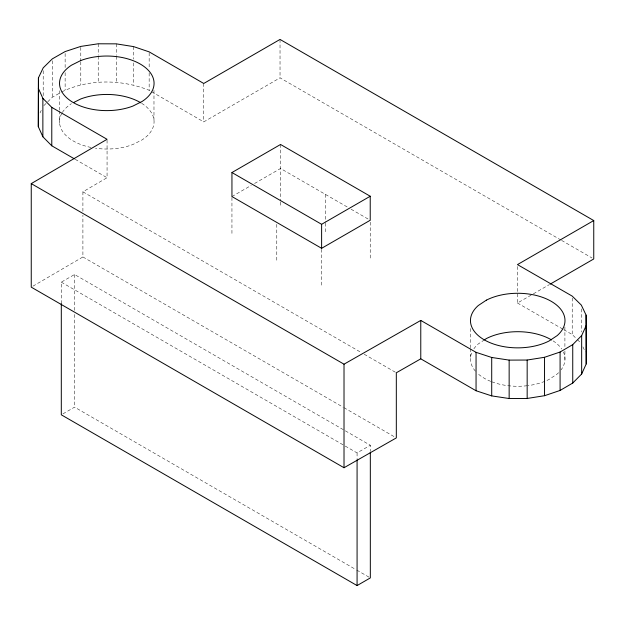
<?xml version="1.0" encoding="UTF-8"?>
<svg xmlns="http://www.w3.org/2000/svg" width="625" height="625" viewBox="0 0 625 625"><rect width="100%" height="100%" fill="white"/><g stroke="black" fill="none" stroke-linecap="round" stroke-linejoin="round"><path stroke-width="0.47" stroke-dasharray="3.12 2.34" d="M40.023 112.945L41.211 110.438M43.852 105.617L47.109 102.414M47.758 101.773L52.312 97.289L61.125 92.258M484.508 339.805L478.305 343.93A47.266 27.289 0 0 0 473.836 348.852M82.906 211.273L82.906 191.828L107.062 177.711L107.062 140.258M32.914 286.188L82.906 256.961L82.906 215.164M151.68 91.742L203.75 121.891L280.031 77.852L560.773 239.93M61.305 303.609L61.305 282.156L74.562 274.5L370.328 445.258L370.328 451.109M231.945 196.547L251.219 185.414M254.578 183.484L280.555 168.484L347.805 207.312M62.961 413.852L74.562 407.156L355.969 569.617M517.469 266.516L517.469 303.016L532.555 294.305M533.391 293.82L549.32 284.625M345.242 446.086L357.078 452.914L370.328 445.258M61.922 91.805C88.898 78.789 121.555 79.195 149.156 90.281L150.836 91.25M561.617 240.422L592.062 257.992M517.469 303.016L562.953 329.195M563.789 329.68L572.219 334.531L576.766 339.016M351.125 209.227L370.227 220.258M75.234 159.336L107.062 177.711M82.906 191.828L360.844 352.297M364.219 354.242L395.477 372.289M82.906 256.961L343.102 407.18M343.945 407.664L394.633 436.93M61.305 282.156L344.398 445.594M356.812 570.109L369.484 577.43M577.422 339.656L580.672 342.867M582.914 346.852L585.297 351.867M581.32 308.93L581.32 331.984M572.219 298.039L572.219 334.531M564.906 327.031L564.906 347.195M564.906 351.039L564.906 360.641M470.547 328.516L470.547 347.727M470.547 348.688L470.547 357.328M370.227 222.172L370.227 258.672M357.078 452.914L357.078 458.766M325.391 194.367L325.391 222.219M325.391 223.18L325.391 232.789M321.617 249.273L321.617 286.734M280.555 144.477L280.555 201.141M280.555 202.102L280.555 206.898M280.031 39.43L280.031 77.852M276.781 224.352L276.781 260.844M231.945 197.508L231.945 234.961M203.75 83.477L203.75 121.891M153.977 90.312L153.977 120.086M149.156 52.828L149.156 69.148M149.156 72.992L149.156 90.281M133.609 46.609L133.609 59.094M133.609 62.938L133.609 85.023M116.234 43.852L116.234 55.375M116.234 56.336L116.234 82.266M98.219 43.789L98.219 55.312M98.219 56.273L98.219 82.203M80.789 47.375L80.789 60.82M80.789 61.781L80.789 84.828M74.562 274.5L74.562 310.586M74.562 314.492L74.562 407.156M65.133 53.484L65.133 68.844M65.133 72.688L65.133 89.977M59.617 90.742L59.617 109.953M59.617 110.914L59.617 123.398M52.312 60.789L52.312 97.289M43.203 70.727L43.203 95.695M141.656 103.305A47.266 27.289 0 0 1 142.188 139.828L132.875 144.5A47.266 27.289 0 0 1 95.516 148.242M90.945 147.445A47.266 27.289 0 0 1 61.891 113.227M62.344 112.469A47.266 27.289 0 0 1 71.406 103.648M563.414 352A47.266 27.289 0 0 1 561.078 369.852M558.594 372.695A47.266 27.289 0 0 1 557.148 374.039L549.055 379.422A47.266 27.289 0 0 1 528.086 385.609M527.164 385.727A47.266 27.289 0 0 1 491.648 381.75M490.727 381.383A47.266 27.289 0 0 1 477.211 373.039M475.43 371.172A47.266 27.289 0 0 1 472.43 351.18M553.117 340.898A47.266 27.289 0 0 1 561.695 348.969"/><path stroke-width="0.94" d="M74.398 158.852L51.781 145.797L42.867 136.758L38.32 126.695L38.43 77.875L43.203 67.844L52.312 58.867L65.133 51.562L80.789 46.414L98.219 43.789L116.234 43.852L133.609 46.609L149.156 51.867L203.75 83.477L280.031 39.43L593.75 220.555L593.75 258.969L550.156 284.141M38.32 126.695L38.43 77.875M38.32 88.273L42.867 98.344L51.781 107.383L107.062 139.297L31.25 183.617L344.016 364.188L420.773 320.422L476.055 352.336L491.711 357.477L509.148 360.109L527.164 360.039L544.539 357.289L560.086 352.031L572.742 344.625L581.656 335.586L586.211 325.523L586.094 315.117L581.32 305.094L572.219 296.117L517.469 264.602L593.75 220.555M31.25 183.617L31.25 287.156L344.016 467.734L396.32 437.906L396.32 372.781L420.773 358.836L476.055 390.75L491.711 395.898L509.148 398.523L527.164 398.461L544.539 395.703L560.086 390.445L572.742 383.047L581.656 374L586.211 363.938L586.211 325.523M484.508 339.805L486.391 338.555A47.266 27.289 0 0 1 551.594 339.953M231.945 172.539L280.555 144.477L370.227 196.242L370.227 220.258L321.617 248.312L231.945 196.547L231.945 172.539L321.617 224.305L370.227 196.242M61.305 303.609L61.305 414.805L357.078 585.57L370.328 577.914L370.328 452.086M73.578 102.562L80.727 98.977A47.266 27.289 0 0 1 140.805 102.789M586.211 363.938L586.094 315.117M581.656 335.586L581.656 374M572.742 344.625L572.742 383.047M560.086 352.031L560.086 390.445M544.539 357.289L544.539 395.703M527.164 360.039L527.164 398.461M509.148 360.109L509.148 398.523M491.711 357.477L491.711 395.898M476.055 352.336L476.055 390.75M420.773 320.422L420.773 358.836M357.078 459.742L357.078 585.57M344.016 364.188L344.016 467.734M321.617 224.305L321.617 248.312M51.781 107.383L51.781 145.797M42.867 98.344L42.867 136.758M486.391 300.141L478.305 305.516A47.266 27.289 0 0 0 486.727 341.172A47.266 27.289 0 0 0 549.055 341L557.148 335.625A47.266 27.289 0 0 0 548.727 299.969A47.266 27.289 0 0 0 486.391 300.141M80.727 60.562L71.406 65.234A47.266 27.289 0 0 0 71.117 101.219A47.266 27.289 0 0 0 132.875 106.086L142.188 101.414A47.266 27.289 0 0 0 142.484 65.43A47.266 27.289 0 0 0 80.727 60.562"/></g></svg>
